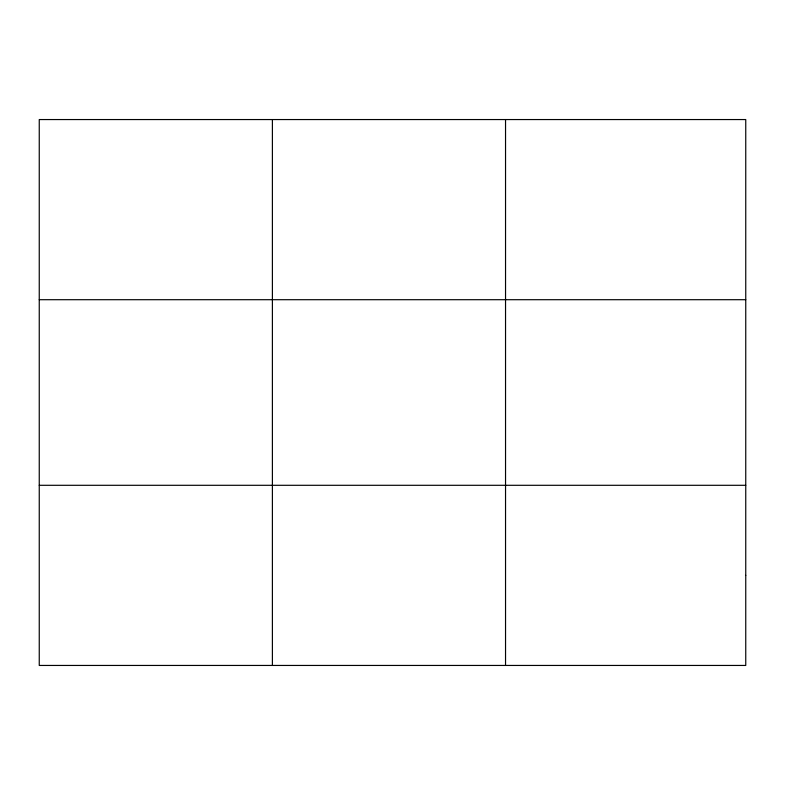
<?xml version="1.0" encoding="UTF-8"?>
<svg xmlns="http://www.w3.org/2000/svg" width="785" height="785" viewBox="0 0 785 785"><rect width="100%" height="100%" fill="white"/><g stroke="black" fill="none" stroke-linecap="round" stroke-linejoin="round"><path stroke-width="1.18" d="M272.395 665.444L272.395 119.555M505.54 665.444L505.54 119.555M39.25 299.703L745.75 299.703M39.25 485.297L745.75 485.297M745.75 575.366L745.75 665.444L39.25 665.444L39.25 119.555L745.75 119.555L745.75 575.366"/></g></svg>
